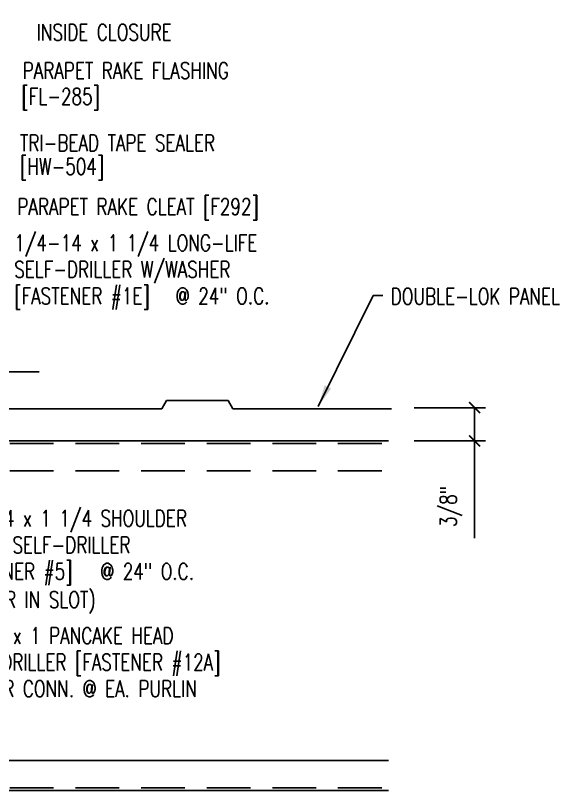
# Model space of a CAD drawing. Extents: x 11.3 to 38, y 14.6 to 44.4.
# Drawn here: x 25.58 to 38.02, y 16.13 to 33.86 of the extents above; entities that cross this region are included whole.
import ezdxf
from ezdxf.enums import TextEntityAlignment as Align

# ---------------------------------------------------------------- set-up
doc = ezdxf.new("R2010")
doc.units = 0
doc.header["$LTSCALE"] = 4
doc.header["$MEASUREMENT"] = 0
doc.linetypes.add('HIDDEN', pattern=[0.375, 0.25, -0.125])
doc.layers.get('0').update_dxf_attribs({"linetype": 'CONTINUOUS'})
doc.layers.get('DEFPOINTS').update_dxf_attribs({"linetype": 'CONTINUOUS'})
for name, color, linetype in [('DIM', 7, 'CONTINUOUS'), ('PANEL', 11, 'CONTINUOUS'), ('STLA', 12, 'CONTINUOUS'), ('TEXT', 2, 'CONTINUOUS')]:
    doc.layers.add(name, color=color, linetype=linetype)
doc.styles.add('TEXT1', font='ROMANS.shx', dxfattribs={"width": 0.75, "height": 0.375})
doc.dimstyles.new('DETAIL$0', dxfattribs={"dimscale": 4, "dimtxt": 0.09375, "dimasz": 0.0625, "dimexe": 0.0625, "dimexo": 0.125, "dimgap": 0.0625, "dimtad": 1, "dimdec": 4, "dimzin": 3, "dimdsep": 46, "dimlunit": 4, "dimtxsty": 'TEXT1', "dimblk": 'ARCHTICK', "dimcen": 0.0625, "dimclrd": 7, "dimclre": 7, "dimclrt": 2, "dimadec": 0, "dimazin": 0, "dimtfac": 0.59375, "dimtdec": 4, "dimtmove": 0, "dimatfit": 3, "dimfxl": 0, "dimfrac": 2, "dimtolj": 1, "dimtzin": 3, "dimarcsym": 0})
doc.dimstyles.new('DETAIL$7', dxfattribs={"dimscale": 4, "dimtxt": 0.09375, "dimasz": 0.125, "dimexe": 0.0625, "dimexo": 0.125, "dimgap": 0.0625, "dimtad": 1, "dimdec": 4, "dimzin": 3, "dimdsep": 46, "dimlunit": 4, "dimtxsty": 'TEXT1', "dimblk": 'ARCHTICK', "dimcen": 0.0625, "dimclrd": 7, "dimclre": 7, "dimclrt": 2, "dimadec": 0, "dimazin": 0, "dimtfac": 0.59375, "dimtdec": 4, "dimtmove": 2, "dimatfit": 3, "dimfxl": 0, "dimfrac": 2, "dimtolj": 1, "dimtzin": 3, "dimarcsym": 0})

# ---------------------------------------------------------------- blocks, each defined once
blk = doc.blocks.new('_ArchTick')
at = {"color": 0, "linetype": 'ByBlock', "const_width": 0.15}
blk.add_lwpolyline([(-0.5, -0.5), (0.5, 0.5)], dxfattribs=at)
blk = doc.blocks.new('*D5')
at = {"layer": 'DEFPOINTS', "color": 0}
for p in [(34.197, 24.891), (34.197, 24.132), (36.078, 24.132)]:
    blk.add_point(p, dxfattribs=at)
at = {"layer": 'DIM', "color": 7, "lineweight": -2}
for p, q in [((34.697, 24.891), (36.328, 24.891)), ((36.078, 24.891), (36.078, 24.132)), ((34.697, 24.132), (36.328, 24.132)), ((36.078, 24.132), (36.078, 21.906))]:
    blk.add_line(p, q, dxfattribs=at)
at = {"layer": 'DIM', "color": 7, "lineweight": -2, "xscale": 0.25, "yscale": 0.25, "zscale": 0.25}
for p, rotation in [((36.078, 24.891), 90), ((36.078, 24.132), 270)]:
    blk.add_blockref('_ArchTick', p, dxfattribs=dict(at, rotation=rotation))
at = {"layer": 'DIM', "color": 2, "insert": (35.542, 22.631), "char_height": 0.375, "attachment_point": 5, "rotation": 90, "style": 'TEXT1'}
blk.add_mtext('\\A1;3/8"', dxfattribs=at)
blk = doc.blocks.new('FD-F1e')
at = {"layer": 'TEXT', "style": 'TEXT1', "width": 0.75}
for s, p in [('1/4-14 x 1 1/4 LONG-LIFE', (0.0047, -0.0408)), ('SELF-DRILLER W/WASHER', (0.0047, -0.1926)), ('[FASTENER #1E]', (0.0047, -0.3444))]:
    blk.add_text(s, height=0.09375, dxfattribs=at).set_placement(p)
blk.add_attdef('(QUANTITY)', (0.9263, -0.3444), '', height=0.0938, dxfattribs=at)
blk = doc.blocks.new('FD-F5')
at = {"layer": 'TEXT', "style": 'TEXT1', "width": 0.75}
for s, p in [('1/4-14 x 1 1/4 SHOULDER', (0.0047, -0.0408)), ('TEK 2  SELF-DRILLER', (0.0047, -0.1926)), ('[FASTENER #5]', (0.0047, -0.3444))]:
    blk.add_text(s, height=0.09375, dxfattribs=at).set_placement(p)
blk.add_attdef('(QUANTITY)', (0.8792, -0.3444), '', height=0.0938, dxfattribs=at)
blk = doc.blocks.new('FD-F12a')
at = {"layer": 'TEXT', "style": 'TEXT1', "width": 0.75}
for s, p in [('12-14 x 1 PANCAKE HEAD', (0.0047, -0.0408)), ('SELF-DRILLER [FASTENER #12A]', (0.0047, -0.1926))]:
    blk.add_text(s, height=0.09375, dxfattribs=at).set_placement(p)
blk.add_attdef('(QUANTITY)', (0.0047, -0.3444), '', height=0.0938, dxfattribs=at)

msp = doc.modelspace()

# ---------------------------------------------------------------- linework, layer by layer
at = {"layer": 'PANEL'}
msp.add_lwpolyline([(34.17867, 24.86564), (30.55283, 24.86564), (30.44458, 25.05313), (29.03607, 25.05315), (28.92783, 24.86564), (23.58183, 24.86564, -0.13162295), (23.51334, 24.88399), (22.72634, 25.33834, -0.16769594), (22.66786, 25.4057), (22.11264, 26.77994, 0.30574011), (21.98558, 26.86563), (21.36233, 26.86554, -0.41481572), (21.28791, 26.94009), (21.28944, 27.71901, 0.97297784), (20.96623, 27.72848), (20.90681, 27.04884, 0.79848861), (21.00518, 27.02226), (21.03905, 27.16013)], format="xyb", dxfattribs=at)
at = {"layer": 'STLA', "color": 251, "linetype": 'HIDDEN'}
for p, q in [((19.4552, 24.07191), (34.11305, 24.07191)), ((19.4552, 23.44227), (34.11305, 23.44227)), ((19.4552, 16.19151), (34.11305, 16.19151))]:
    msp.add_line(p, q, dxfattribs=at)
at = {"layer": 'STLA'}
msp.add_line((19.4552, 16.82115), (34.11305, 16.82115), dxfattribs=at)
for points in [[(34.11305, 24.13171), (19.4552, 24.13171), (19.4552, 16.13171)], [(19.4552, 16.13171), (34.11305, 16.13171)]]:
    msp.add_lwpolyline(points, dxfattribs=at)
at = {"layer": 'TEXT', "color": 7}
msp.add_line((23.13706, 25.70833), (26.12416, 25.70833), dxfattribs=at)

# ---------------------------------------------------------------- block references
at = {"layer": 'TEXT', "xscale": 4, "yscale": 4, "zscale": 4}
for name, p, values in [('FD-F1e', (25.53648, 28.63632), {'(QUANTITY)': '@ 24" O.C.'}), ('FD-F5', (23.99973, 22.33355), {'(QUANTITY)': '@ 24" O.C.'}), ('FD-F12a', (24.03133, 19.65032), {'(QUANTITY)': '(2) PER CONN. @ EA. PURLIN'})]:
    msp.add_blockref(name, p, dxfattribs=at).add_auto_attribs(values)

# ---------------------------------------------------------------- texts
at = {"layer": 'TEXT', "style": 'TEXT1', "width": 0.75}
msp.add_text('INSIDE CLOSURE', height=0.375, dxfattribs=at).set_placement((29.15202, 33.29306), align=Align.RIGHT)
for s, p in [('PARAPET RAKE FLASHING', (25.74759, 32.41714)), ('[FL-285]', (25.7186, 31.82326)), ('TRI-BEAD TAPE SEALER', (25.68483, 30.76138)), ('[HW-504]', (25.68483, 30.22119)), ('PARAPET RAKE CLEAT [F292]', (25.62617, 29.30352)), ('DOUBLE-LOK PANEL', (34.16187, 27.24944)), ('(CENTER IN SLOT)', (24.00584, 20.30895))]:
    msp.add_text(s, height=0.375, dxfattribs=at).set_placement(p)

# ---------------------------------------------------------------- dimensions: what is measured, and where the dimension line sits
at = {"layer": 'DIM', "color": 7}
dim = msp.add_linear_dim(base=(36.07759, 24.13171), p1=(34.19744, 24.89115), p2=(34.19744, 24.13171), angle=90, text='3/8"', dimstyle='DETAIL$0', dxfattribs=at)
dim.commit()
dim.dimension.update_dxf_attribs({"geometry": '*D5', "text_midpoint": (36.07759, 22.6311), "dimtype": 160})

# ---------------------------------------------------------------- leaders
at = {"layer": 'TEXT'}
msp.add_leader([(19.9232, 30.0099), (23.7966, 34.96027), (25.6031, 34.96027)], dimstyle='DETAIL$7', dxfattribs=at)
at = {"layer": 'TEXT', "color": 7}
msp.add_leader([(32.50259, 24.91674), (33.76084, 27.4595), (33.98075, 27.4595)], dimstyle='DETAIL$7', override={"dimtmove": 0, "dimfrac": 0}, dxfattribs=at)

doc.saveas('drawing.dxf')
